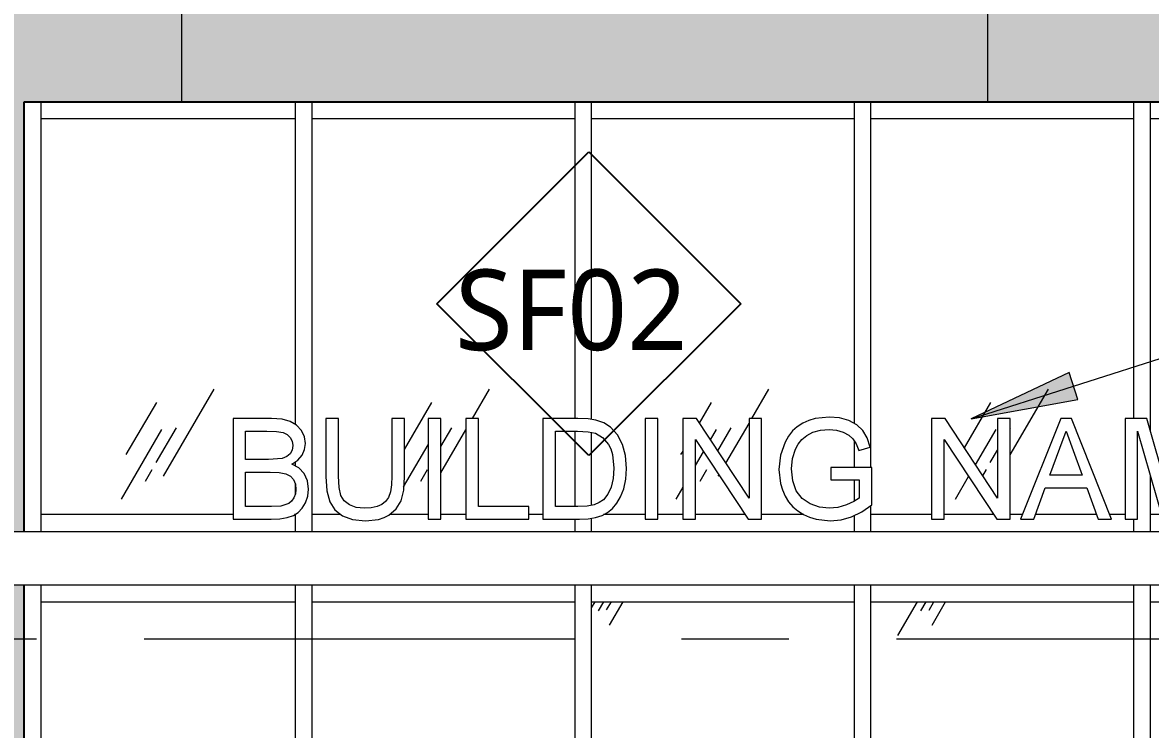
# Model space of a CAD drawing. Header units: inches. Extents: x 6 to 15224, y -733 to 6300.
# Drawn here: x 7562.4 to 7730.3, y 5207.5 to 5312.8 of the extents above; entities that cross this region are included whole.
import ezdxf

# ---------------------------------------------------------------- set-up
doc = ezdxf.new("R2010")
doc.units = ezdxf.units.IN
doc.header["$MEASUREMENT"] = 0
doc.linetypes.add('Center 1_2_', pattern=[112, 64, -16, 16, -16])
for name, color, linetype, lineweight in [('A-ANNO-NOTE', 131, 'Continuous', 25), ('A-DETL', 90, 'Continuous', 13), ('A-FLOR-LEVL', 51, 'Continuous', 13), ('A-GENM', 13, 'Continuous', 18), ('A-GLAZ-CURT', 52, 'Continuous', 13), ('A-GLAZ-CWMG', 51, 'Continuous', 13), ('A-ROOF', 132, 'Continuous', 18), ('A-WALL', 113, 'Continuous', 25), ('A-WALL-PATT', 111, 'Continuous', 25), ('G-ANNO-TEXT', 231, 'Continuous', 13)]:
    doc.layers.add(name, color=color, linetype=linetype, lineweight=lineweight)
doc.styles.add('Open Sans_5', font='OpenSans-Regular.ttf', dxfattribs={"height": 12})

# ---------------------------------------------------------------- blocks, each defined once
blk = doc.blocks.new('Rectangular Mullion - 2 1_2_ x 5_-20065829-NORTH ELEVATION')
at = {"layer": 'A-GLAZ-CWMG'}
for p, q in [((1812.21, 5298.5), (1812.21, 5301)), ((1850.06, 5301), (1850.06, 5298.5)), ((1812.21, 5298.5), (1850.06, 5298.5))]:
    blk.add_line(p, q, dxfattribs=at)
blk = doc.blocks.new('Rectangular Mullion - 2 1_2_ x 5_-12391201-NORTH ELEVATION')
at = {"layer": 'A-GLAZ-CWMG'}
blk.add_line((907.56, 5238.25), (907.56, 5301), dxfattribs=at)
blk = doc.blocks.new('System Panel - Glazed-20065839-NORTH ELEVATION')
at = {"layer": 'A-GLAZ-CURT'}
h = blk.add_hatch(dxfattribs=at)
h.set_pattern_fill('FP_294', color=256, style=0, pattern_type=2)
h.set_pattern_definition([(59.808, (1673.483, 5256.806), (144.0017, 239.99866), [9, -754.581]), (59.808, (1672.749, 5250.193), (144.0017, 239.99866), [12, -751.581]), (59.808, (1677.934, 5255.623), (144.0017, 239.99866), [6, -757.581]), (59.808, (1676.345, 5252.844), (144.0017, 239.99866), [2, -761.581]), (59.808, (1679.04, 5253.598), (144.0017, 239.99866), [15, -748.581]), (59.808, (1704.458, 5223.404), (144.0017, 239.99866), [5.062, -758.519]), (59.808, (1704.017, 5225.668), (144.0017, 239.99866), [6.75, -756.831]), (59.808, (1702.807, 5225.525), (144.0017, 239.99866), [3.375, -760.206]), (59.808, (1704.839, 5229.029), (144.0017, 239.99866), [1.125, -762.456]), (59.808, (1699.625, 5222.297), (144.0017, 239.99866), [8.438, -755.144])])
h.paths.add_polyline_path([(1647.06, 5207.5), (1684.91, 5207.5), (1684.91, 5226.5), (1647.06, 5226.5), (1647.06, 5213)])
blk = doc.blocks.new('System Panel - Glazed-20065840-NORTH ELEVATION')
at = {"layer": 'A-GLAZ-CURT'}
h = blk.add_hatch(dxfattribs=at)
h.set_pattern_fill('FP_295', color=256, style=0, pattern_type=2)
h.set_pattern_definition([(59.808, (1714.458, 5256.806), (144.0017, 239.99866), [9, -754.581]), (59.808, (1713.724, 5250.193), (144.0017, 239.99866), [12, -751.581]), (59.808, (1718.909, 5255.623), (144.0017, 239.99866), [6, -757.581]), (59.808, (1717.32, 5252.844), (144.0017, 239.99866), [2, -761.581]), (59.808, (1720.015, 5253.598), (144.0017, 239.99866), [15, -748.581]), (59.808, (1745.433, 5223.404), (144.0017, 239.99866), [5.062, -758.519]), (59.808, (1744.992, 5225.668), (144.0017, 239.99866), [6.75, -756.831]), (59.808, (1743.782, 5225.525), (144.0017, 239.99866), [3.375, -760.206]), (59.808, (1745.814, 5229.029), (144.0017, 239.99866), [1.125, -762.456]), (59.808, (1740.6, 5222.297), (144.0017, 239.99866), [8.438, -755.144])])
h.paths.add_polyline_path([(1687.41, 5207.5), (1726.51, 5207.5), (1726.51, 5226.5), (1687.41, 5226.5), (1687.41, 5213)])
blk = doc.blocks.new('Rectangular Mullion - 2 1_2_ x 5_-12386201-NORTH ELEVATION')
at = {"layer": 'A-GLAZ-CWMG'}
for p, q in [((1684.91, 5227.75), (1684.91, 5206.25)), ((1687.41, 5206.25), (1687.41, 5227.75))]:
    blk.add_line(p, q, dxfattribs=at)
blk = doc.blocks.new('System Panel - Glazed-20065841-NORTH ELEVATION')
at = {"layer": 'A-GLAZ-CURT'}
h = blk.add_hatch(dxfattribs=at)
h.set_pattern_fill('FP_296', color=256, style=0, pattern_type=2)
h.set_pattern_definition([(59.808, (1673.483, 5308.806), (144.0017, 239.99866), [9, -754.581]), (59.808, (1672.749, 5302.193), (144.0017, 239.99866), [12, -751.581]), (59.808, (1677.934, 5307.623), (144.0017, 239.99866), [6, -757.581]), (59.808, (1676.345, 5304.844), (144.0017, 239.99866), [2, -761.581]), (59.808, (1679.04, 5305.598), (144.0017, 239.99866), [15, -748.581]), (59.808, (1704.458, 5275.404), (144.0017, 239.99866), [5.062, -758.519]), (59.808, (1704.017, 5277.668), (144.0017, 239.99866), [6.75, -756.831]), (59.808, (1702.807, 5277.525), (144.0017, 239.99866), [3.375, -760.206]), (59.808, (1704.839, 5281.029), (144.0017, 239.99866), [1.125, -762.456]), (59.808, (1699.625, 5274.297), (144.0017, 239.99866), [8.438, -755.144])])
h.paths.add_polyline_path([(1647.06, 5239.5), (1675.65, 5239.5), (1675.65, 5253.8), (1682.13, 5253.75), (1683.09, 5253.65), (1684.17, 5253.36), (1684.91, 5252.92), (1684.91, 5298.5), (1647.06, 5298.5), (1647.06, 5240.69)])
h.paths.add_polyline_path([(1684.8, 5239.5), (1684.91, 5239.5), (1684.91, 5239.57)])
h.paths.add_polyline_path([(1677.52, 5240.69), (1681.36, 5240.69), (1682.94, 5240.83), (1683.93, 5241.17), (1684.39, 5241.57), (1684.71, 5242), (1684.91, 5242.59), (1684.91, 5244.08), (1684.65, 5244.72), (1684.18, 5245.25), (1683.49, 5245.59), (1682.51, 5245.78), (1680.03, 5245.84), (1677.52, 5245.84)])
h.paths.add_polyline_path([(1684.91, 5246.74), (1684.91, 5247.35), (1684.39, 5247.01), (1684.65, 5246.87)])
h.paths.add_polyline_path([(1680.94, 5247.71), (1682.94, 5247.87), (1683.71, 5248.21), (1684.17, 5248.62), (1684.45, 5249.19), (1684.54, 5249.79), (1684.45, 5250.44), (1684.17, 5251.01), (1683.71, 5251.45), (1682.94, 5251.76), (1682.13, 5251.88), (1680.03, 5251.93), (1677.52, 5251.93), (1677.52, 5247.71), (1680.03, 5247.71)])
blk = doc.blocks.new('System Panel - Glazed-20065842-NORTH ELEVATION')
at = {"layer": 'A-GLAZ-CURT'}
h = blk.add_hatch(dxfattribs=at)
h.set_pattern_fill('FP_297', color=256, style=0, pattern_type=2)
h.set_pattern_definition([(59.808, (1714.458, 5308.806), (144.0017, 239.99866), [9, -754.581]), (59.808, (1713.724, 5302.193), (144.0017, 239.99866), [12, -751.581]), (59.808, (1718.909, 5307.623), (144.0017, 239.99866), [6, -757.581]), (59.808, (1717.32, 5304.844), (144.0017, 239.99866), [2, -761.581]), (59.808, (1720.015, 5305.598), (144.0017, 239.99866), [15, -748.581]), (59.808, (1745.433, 5275.404), (144.0017, 239.99866), [5.062, -758.519]), (59.808, (1744.992, 5277.668), (144.0017, 239.99866), [6.75, -756.831]), (59.808, (1743.782, 5277.525), (144.0017, 239.99866), [3.375, -760.206]), (59.808, (1745.814, 5281.029), (144.0017, 239.99866), [1.125, -762.456]), (59.808, (1740.6, 5274.297), (144.0017, 239.99866), [8.438, -755.144])])
h.paths.add_polyline_path([(1704.69, 5239.5), (1704.69, 5253.8), (1706.56, 5253.8), (1706.56, 5239.5), (1710.31, 5239.5), (1710.31, 5253.8), (1712.18, 5253.8), (1712.18, 5240.69), (1719.67, 5240.69), (1719.67, 5239.5), (1721.78, 5239.5), (1721.78, 5253.8), (1726.51, 5253.8), (1726.51, 5298.5), (1687.41, 5298.5), (1687.41, 5239.5), (1691.68, 5239.5), (1690.79, 5240.19), (1689.99, 5241.55), (1689.6, 5243.03), (1689.46, 5245.22), (1689.46, 5253.8), (1691.34, 5253.8), (1691.34, 5245.16), (1691.43, 5243.54), (1691.71, 5242.36), (1692.21, 5241.55), (1692.98, 5240.95), (1693.98, 5240.58), (1695.35, 5240.46), (1696.21, 5240.51), (1697.3, 5240.79), (1697.8, 5241.01), (1698.35, 5241.44), (1698.77, 5242.04), (1699.1, 5243.13), (1699.24, 5243.93), (1699.3, 5245.22), (1699.3, 5253.8), (1701.17, 5253.8), (1701.17, 5245.16), (1700.98, 5242.88), (1700.66, 5241.57), (1699.95, 5240.37), (1698.93, 5239.5), (1701.17, 5239.5)])
h.paths.add_polyline_path([(1723.66, 5240.69), (1726.51, 5240.69), (1726.51, 5251.93), (1723.66, 5251.93), (1723.66, 5240.76)])
blk = doc.blocks.new('Rectangular Mullion - 2 1_2_ x 5_-12391200-NORTH ELEVATION')
at = {"layer": 'A-GLAZ-CWMG'}
for p, q in [((1647.06, 5237), (1647.06, 5238.25)), ((1647.06, 5227.75), (1647.06, 5229))]:
    blk.add_line(p, q, dxfattribs=at)
blk = doc.blocks.new('Rectangular Mullion - 2 1_2_ x 5_-V132-NORTH ELEVATION')
at = {"layer": 'A-GLAZ-CWMG'}
for p, q in [((1647.06, 5237), (1647.06, 5239.5)), ((1675.65, 5239.5), (1647.06, 5239.5)), ((1684.91, 5239.5), (1684.8, 5239.5)), ((1684.91, 5239.5), (1684.91, 5237))]:
    blk.add_line(p, q, dxfattribs=at)
blk = doc.blocks.new('Rectangular Mullion - 2 1_2_ x 5_-V133-NORTH ELEVATION')
at = {"layer": 'A-GLAZ-CWMG'}
for p, q in [((1687.41, 5237), (1687.41, 5239.5)), ((1691.68, 5239.5), (1687.41, 5239.5)), ((1704.69, 5239.5), (1698.93, 5239.5)), ((1710.31, 5239.5), (1706.56, 5239.5)), ((1721.78, 5239.5), (1719.67, 5239.5)), ((1726.51, 5238.81), (1726.51, 5237))]:
    blk.add_line(p, q, dxfattribs=at)
blk = doc.blocks.new('Rectangular Mullion - 2 1_2_ x 5_-12391193-NORTH ELEVATION')
at = {"layer": 'A-GLAZ-CWMG'}
for p, q in [((1684.91, 5301), (1684.91, 5252.92)), ((1687.41, 5238.25), (1687.41, 5301)), ((1684.91, 5247.35), (1684.91, 5246.74)), ((1684.91, 5244.08), (1684.91, 5242.52)), ((1684.91, 5239.57), (1684.91, 5238.25))]:
    blk.add_line(p, q, dxfattribs=at)
blk = doc.blocks.new('Rectangular Mullion - 2 1_2_ x 5_-12386209-NORTH ELEVATION')
at = {"layer": 'A-GLAZ-CWMG'}
blk.add_line((1647.06, 5206.25), (1647.06, 5227.75), dxfattribs=at)
blk = doc.blocks.new('Rectangular Mullion - 2 1_2_ x 5_-V134-NORTH ELEVATION')
at = {"layer": 'A-GLAZ-CWMG'}
for p, q in [((1647.06, 5226.5), (1647.06, 5229)), ((1684.91, 5229), (1684.91, 5226.5)), ((1647.06, 5226.5), (1684.91, 5226.5))]:
    blk.add_line(p, q, dxfattribs=at)
blk = doc.blocks.new('Rectangular Mullion - 2 1_2_ x 5_-V135-NORTH ELEVATION')
at = {"layer": 'A-GLAZ-CWMG'}
for p, q in [((1687.41, 5226.5), (1687.41, 5229)), ((1726.51, 5229), (1726.51, 5226.5)), ((1687.41, 5226.5), (1726.51, 5226.5))]:
    blk.add_line(p, q, dxfattribs=at)
blk = doc.blocks.new('Rectangular Mullion - 2 1_2_ x 5_-12391192-NORTH ELEVATION')
at = {"layer": 'A-GLAZ-CWMG'}
for p, q in [((1684.91, 5238.25), (1684.91, 5237)), ((1687.41, 5237), (1687.41, 5238.25)), ((1684.91, 5229), (1684.91, 5227.75)), ((1687.41, 5227.75), (1687.41, 5229))]:
    blk.add_line(p, q, dxfattribs=at)
blk = doc.blocks.new('System Panel - Glazed-V147-NORTH ELEVATION')
at = {"layer": 'A-GLAZ-CURT'}
h = blk.add_hatch(dxfattribs=at)
h.set_pattern_fill('FP_304', color=256, style=0, pattern_type=2)
h.set_pattern_definition([(59.808, (1756.058, 5308.806), (144.0017, 239.99866), [9, -754.581]), (59.808, (1755.324, 5302.193), (144.0017, 239.99866), [12, -751.581]), (59.808, (1760.509, 5307.623), (144.0017, 239.99866), [6, -757.581]), (59.808, (1758.92, 5304.844), (144.0017, 239.99866), [2, -761.581]), (59.808, (1761.615, 5305.598), (144.0017, 239.99866), [15, -748.581]), (59.808, (1787.033, 5275.404), (144.0017, 239.99866), [5.062, -758.519]), (59.808, (1786.592, 5277.668), (144.0017, 239.99866), [6.75, -756.831]), (59.808, (1785.382, 5277.525), (144.0017, 239.99866), [3.375, -760.206]), (59.808, (1787.414, 5281.029), (144.0017, 239.99866), [1.125, -762.456]), (59.808, (1782.2, 5274.297), (144.0017, 239.99866), [8.438, -755.144])])
h.paths.add_polyline_path([(1734.19, 5239.5), (1737, 5239.5), (1737, 5253.8), (1738.88, 5253.8), (1738.88, 5239.5), (1742.63, 5239.5), (1742.63, 5253.8), (1744.63, 5253.8), (1752.46, 5241.93), (1752.46, 5253.8), (1754.33, 5253.8), (1754.33, 5239.5), (1760.54, 5239.52), (1759.7, 5240.05), (1758.96, 5240.68), (1758.34, 5241.41), (1757.83, 5242.25), (1757.43, 5243.17), (1757.14, 5244.14), (1756.92, 5246.31), (1757.14, 5248.35), (1757.82, 5250.31), (1758.33, 5251.19), (1758.94, 5251.96), (1759.64, 5252.6), (1760.45, 5253.12), (1761.34, 5253.52), (1762.29, 5253.81), (1764.39, 5254.04), (1765.94, 5253.9), (1767.33, 5253.5), (1768.11, 5253.08), (1768.11, 5298.5), (1729.01, 5298.5), (1729.01, 5253.67), (1729.63, 5253.59), (1730.82, 5253.17), (1731.83, 5252.51), (1732.87, 5251.37), (1733.6, 5249.95), (1734.06, 5248.07), (1734.19, 5246.39), (1734.05, 5244.55), (1733.8, 5243.36), (1733.34, 5242.16), (1732.77, 5241.18), (1731.91, 5240.24), (1731.4, 5239.82), (1730.8, 5239.5), (1734.09, 5239.5)])
h.paths.add_polyline_path([(1748.06, 5239.5), (1751.88, 5239.5), (1744.5, 5250.69), (1744.5, 5239.5)])
h.paths.add_polyline_path([(1764.39, 5240.45), (1765.69, 5240.57), (1766.96, 5240.93), (1768.11, 5241.47), (1768.06, 5244.67), (1764.64, 5244.67), (1764.64, 5246.54), (1768.11, 5246.54), (1768.11, 5250.5), (1767.78, 5250.93), (1767.31, 5251.35), (1766.47, 5251.79), (1765.47, 5252.07), (1764.37, 5252.16), (1763.07, 5252.06), (1761.97, 5251.76), (1761.05, 5251.29), (1760.33, 5250.7), (1759.64, 5249.75), (1759.37, 5249.25), (1758.93, 5247.84), (1758.79, 5246.23), (1758.96, 5244.52), (1759.49, 5243.05), (1760.35, 5241.9), (1761.54, 5241.09), (1762.92, 5240.61), (1763.29, 5240.57)])
h.paths.add_polyline_path([(1729.01, 5240.89), (1729.61, 5241.05), (1730.17, 5241.28), (1730.77, 5241.72), (1731.42, 5242.53), (1731.91, 5243.58), (1732.22, 5244.88), (1732.32, 5246.42), (1732.12, 5248.46), (1731.87, 5249.28), (1731.52, 5249.97), (1730.63, 5251), (1729.58, 5251.63), (1729.01, 5251.75), (1729.01, 5240.96)])
blk = doc.blocks.new('System Panel - Glazed-V148-NORTH ELEVATION')
at = {"layer": 'A-GLAZ-CURT'}
h = blk.add_hatch(dxfattribs=at)
h.set_pattern_fill('FP_305', color=256, style=0, pattern_type=2)
h.set_pattern_definition([(59.808, (1797.658, 5308.806), (144.0017, 239.99866), [9, -754.581]), (59.808, (1796.924, 5302.193), (144.0017, 239.99866), [12, -751.581]), (59.808, (1802.109, 5307.623), (144.0017, 239.99866), [6, -757.581]), (59.808, (1800.52, 5304.844), (144.0017, 239.99866), [2, -761.581]), (59.808, (1803.215, 5305.598), (144.0017, 239.99866), [15, -748.581]), (59.808, (1828.633, 5275.404), (144.0017, 239.99866), [5.062, -758.519]), (59.808, (1828.192, 5277.668), (144.0017, 239.99866), [6.75, -756.831]), (59.808, (1826.982, 5277.525), (144.0017, 239.99866), [3.375, -760.206]), (59.808, (1829.014, 5281.029), (144.0017, 239.99866), [1.125, -762.456]), (59.808, (1823.8, 5274.297), (144.0017, 239.99866), [8.438, -755.144])])
h.paths.add_polyline_path([(1772.06, 5239.5), (1779.63, 5239.5), (1779.63, 5253.8), (1781.63, 5253.8), (1789.46, 5241.93), (1789.46, 5253.8), (1791.34, 5253.8), (1791.34, 5239.5), (1793.15, 5239.5), (1798.85, 5253.8), (1800.45, 5253.8), (1806.16, 5239.5), (1808.43, 5239.5), (1808.43, 5253.8), (1809.71, 5253.8), (1809.71, 5298.5), (1770.61, 5298.5), (1770.61, 5246.54), (1770.73, 5246.54), (1770.73, 5240.94), (1770.61, 5240.86), (1770.61, 5239.5), (1771.45, 5239.5)])
h.paths.add_polyline_path([(1797.25, 5239.5), (1804.2, 5239.5), (1802.74, 5243.5), (1796.56, 5243.5), (1795.1, 5239.5), (1796.56, 5239.5)])
h.paths.add_polyline_path([(1781.5, 5239.5), (1788.88, 5239.5), (1781.5, 5250.69), (1781.5, 5241.93)])
h.paths.add_polyline_path([(1798.72, 5245.37), (1802.05, 5245.37), (1799.65, 5251.93), (1797.25, 5245.37)])
blk = doc.blocks.new('Rectangular Mullion - 2 1_2_ x 5_-20065834-NORTH ELEVATION')
at = {"layer": 'A-GLAZ-CWMG'}
for p, q in [((1687.41, 5298.5), (1687.41, 5301)), ((1726.51, 5301), (1726.51, 5298.5)), ((1687.41, 5298.5), (1726.51, 5298.5))]:
    blk.add_line(p, q, dxfattribs=at)
blk = doc.blocks.new('Rectangular Mullion - 2 1_2_ x 5_-V149-NORTH ELEVATION')
at = {"layer": 'A-GLAZ-CWMG'}
for p, q in [((1729.01, 5237), (1729.01, 5238.97)), ((1737, 5239.5), (1730.8, 5239.5)), ((1742.63, 5239.5), (1738.88, 5239.5)), ((1751.88, 5239.5), (1744.5, 5239.5)), ((1760.59, 5239.5), (1754.33, 5239.5)), ((1768.11, 5239.36), (1768.11, 5237))]:
    blk.add_line(p, q, dxfattribs=at)
blk = doc.blocks.new('Rectangular Mullion - 2 1_2_ x 5_-V150-NORTH ELEVATION')
at = {"layer": 'A-GLAZ-CWMG'}
for p, q in [((1770.61, 5237), (1770.61, 5239.5)), ((1779.63, 5239.5), (1770.61, 5239.5)), ((1788.88, 5239.5), (1781.5, 5239.5)), ((1793.15, 5239.5), (1791.34, 5239.5)), ((1804.2, 5239.5), (1795.1, 5239.5)), ((1808.43, 5239.5), (1806.16, 5239.5)), ((1809.71, 5238.81), (1809.71, 5237))]:
    blk.add_line(p, q, dxfattribs=at)
blk = doc.blocks.new('Rectangular Mullion - 2 1_2_ x 5_-V151-NORTH ELEVATION')
at = {"layer": 'A-GLAZ-CWMG'}
for p, q in [((1726.51, 5301), (1726.51, 5253.8)), ((1729.01, 5253.67), (1729.01, 5301)), ((1726.51, 5251.93), (1726.51, 5240.69)), ((1729.01, 5240.89), (1729.01, 5251.75)), ((1726.51, 5238.81), (1726.51, 5238.25)), ((1729.01, 5238.25), (1729.01, 5238.97))]:
    blk.add_line(p, q, dxfattribs=at)
blk = doc.blocks.new('Rectangular Mullion - 2 1_2_ x 5_-V152-NORTH ELEVATION')
at = {"layer": 'A-GLAZ-CWMG'}
for p, q in [((1768.11, 5301), (1768.11, 5253.08)), ((1770.61, 5246.54), (1770.61, 5301)), ((1768.11, 5250.5), (1768.11, 5246.54)), ((1768.11, 5244.67), (1768.11, 5241.47)), ((1770.61, 5238.25), (1770.61, 5240.86)), ((1768.11, 5239.36), (1768.11, 5238.25))]:
    blk.add_line(p, q, dxfattribs=at)
blk = doc.blocks.new('System Panel - Glazed-V153-NORTH ELEVATION')
at = {"layer": 'A-GLAZ-CURT'}
h = blk.add_hatch(dxfattribs=at)
h.set_pattern_fill('FP_306', color=256, style=0, pattern_type=2)
h.set_pattern_definition([(59.808, (1838.633, 5308.806), (144.0017, 239.99866), [9, -754.581]), (59.808, (1837.899, 5302.193), (144.0017, 239.99866), [12, -751.581]), (59.808, (1843.084, 5307.623), (144.0017, 239.99866), [6, -757.581]), (59.808, (1841.495, 5304.844), (144.0017, 239.99866), [2, -761.581]), (59.808, (1844.19, 5305.598), (144.0017, 239.99866), [15, -748.581]), (59.808, (1869.608, 5275.404), (144.0017, 239.99866), [5.062, -758.519]), (59.808, (1869.167, 5277.668), (144.0017, 239.99866), [6.75, -756.831]), (59.808, (1867.957, 5277.525), (144.0017, 239.99866), [3.375, -760.206]), (59.808, (1869.989, 5281.029), (144.0017, 239.99866), [1.125, -762.456]), (59.808, (1864.775, 5274.297), (144.0017, 239.99866), [8.438, -755.144])])
h.paths.add_polyline_path([(1850.06, 5239.5), (1850.06, 5298.5), (1812.21, 5298.5), (1812.21, 5251.9), (1815.34, 5241.03), (1816.61, 5245.49), (1819.03, 5253.8), (1822.25, 5253.8), (1822.25, 5239.5), (1825.53, 5239.5), (1825.53, 5253.8), (1836.3, 5253.8), (1836.3, 5251.93), (1827.4, 5251.93), (1827.4, 5247.48), (1835.84, 5247.48), (1835.84, 5245.61), (1827.4, 5245.61), (1827.4, 5240.69), (1836.54, 5240.69), (1836.54, 5239.5), (1847.66, 5239.5)])
h.paths.add_polyline_path([(1816.81, 5239.5), (1820.38, 5239.5), (1820.38, 5251.93), (1817.94, 5243.42)])
h.paths.add_polyline_path([(1812.21, 5239.5), (1813.88, 5239.5), (1812.21, 5245.3), (1812.21, 5243.24)])
blk = doc.blocks.new('Rectangular Mullion - 2 1_2_ x 5_-V154-NORTH ELEVATION')
at = {"layer": 'A-GLAZ-CWMG'}
for p, q in [((1812.21, 5237), (1812.21, 5239.5)), ((1813.88, 5239.5), (1812.21, 5239.5)), ((1820.38, 5239.5), (1816.81, 5239.5)), ((1825.53, 5239.5), (1822.25, 5239.5)), ((1850.06, 5239.5), (1836.54, 5239.5)), ((1850.06, 5239.5), (1850.06, 5237))]:
    blk.add_line(p, q, dxfattribs=at)
blk = doc.blocks.new('Rectangular Mullion - 2 1_2_ x 5_-V155-NORTH ELEVATION')
at = {"layer": 'A-GLAZ-CWMG'}
for p, q in [((1809.71, 5301), (1809.71, 5253.8)), ((1812.21, 5251.9), (1812.21, 5301)), ((1812.21, 5238.25), (1812.21, 5245.3)), ((1809.71, 5238.81), (1809.71, 5238.25))]:
    blk.add_line(p, q, dxfattribs=at)
blk = doc.blocks.new('SYM Window Tag-Dumb-AM - Window Tag - Dumb-23030-NORTH ELEVATION')
at = {"layer": 'A-ANNO-NOTE'}
for p, q in [((1705.98, 5159.66), (1728.61, 5182.29)), ((1728.61, 5182.29), (1751.23, 5159.66)), ((1728.61, 5137.03), (1705.98, 5159.66)), ((1751.23, 5159.66), (1728.61, 5137.03))]:
    blk.add_line(p, q, dxfattribs=at)

msp = doc.modelspace()

# ---------------------------------------------------------------- hatches: boundary and pattern name
at = {"layer": 'A-WALL-PATT'}
h = msp.add_hatch(color=256, dxfattribs=at)
h.paths.add_polyline_path([(7480.6488696, 5109), (7480.6488696, 5195), (7520.6488696, 5195), (7520.6488696, 5109), (7562.6488696, 5109), (7562.6488696, 5229), (7477.2738696, 5229), (7477.2738696, 5109), (7477.9535571, 5109)])
h.paths.add_polyline_path([(7477.9535571, 5237), (7562.6488696, 5237), (7562.6488696, 5301), (7783.1488696, 5301), (7783.1488696, 5349), (7782.8363696, 5349), (7782.8363696, 5346), (7477.2738696, 5346), (7477.2738696, 5237)])
at = {"layer": 'G-ANNO-TEXT'}
msp.add_hatch(color=7, dxfattribs=at).paths.add_polyline_path([(7703.59820009, 5253.76818151), (7719.47854838, 5256.64074613), (7718.1939642, 5260.65300244)])

# ---------------------------------------------------------------- linework, layer by layer
at = {"layer": 'A-DETL', "lineweight": 18}
for p, q in [((7586.0863696, 5301), (7586.0863696, 5319)), ((7706.0863696, 5301), (7706.0863696, 5319))]:
    msp.add_line(p, q, dxfattribs=at)
at = {"layer": 'A-FLOR-LEVL', "linetype": 'Center 1_2_'}
msp.add_line((5788.49234292, 5221), (8064.94482678, 5221), dxfattribs=at)
at = {"layer": 'A-GENM'}
for p, q in [((7599.45262552, 5253.80217273), (7593.73312234, 5253.80217273)), ((7593.73312234, 5253.80217273), (7593.73312234, 5238.81363464)), ((7601.02567186, 5253.69193599), (7599.45262552, 5253.80217273)), ((7602.25382814, 5253.36122575), (7601.02567186, 5253.69193599)), ((7609.42424815, 5253.80217273), (7607.55068089, 5253.80217273)), ((7607.55068089, 5253.80217273), (7607.55068089, 5245.1552207)), ((7609.42424815, 5245.2210883), (7609.42424815, 5253.80217273)), ((7617.38690902, 5253.80217273), (7617.38690902, 5245.2210883)), ((7619.26047628, 5253.80217273), (7617.38690902, 5253.80217273)), ((7619.26047628, 5245.1552207), (7619.26047628, 5253.80217273)), ((7624.64698216, 5253.80217273), (7622.77341489, 5253.80217273)), ((7622.77341489, 5253.80217273), (7622.77341489, 5238.81363464)), ((7624.64698216, 5238.81363464), (7624.64698216, 5253.80217273)), ((7630.26768394, 5253.80217273), (7628.39411668, 5253.80217273)), ((7628.39411668, 5253.80217273), (7628.39411668, 5238.81363464)), ((7630.26768394, 5240.6872019), (7630.26768394, 5253.80217273)), ((7645.04032268, 5253.80217273), (7639.86971616, 5253.80217273)), ((7639.86971616, 5253.80217273), (7639.86971616, 5238.81363464)), ((7646.58546678, 5253.7481979), (7645.04032268, 5253.80217273)), ((7647.71527907, 5253.58627338), (7646.58546678, 5253.7481979)), ((7656.96601742, 5253.80217273), (7655.09245016, 5253.80217273)), ((7655.09245016, 5253.80217273), (7655.09245016, 5238.81363464)), ((7656.96601742, 5238.81363464), (7656.96601742, 5253.80217273)), ((7662.7184544, 5253.80217273), (7660.71315194, 5253.80217273)), ((7660.71315194, 5253.80217273), (7660.71315194, 5238.81363464)), ((7670.54938007, 5241.92770835), (7662.7184544, 5253.80217273)), ((7672.42294733, 5253.80217273), (7670.54938007, 5253.80217273)), ((7670.54938007, 5253.80217273), (7670.54938007, 5241.92770835)), ((7672.42294733, 5238.81363464), (7672.42294733, 5253.80217273)), ((7680.38011923, 5253.80674687), (7679.42641128, 5253.51971966)), ((7682.48239343, 5254.03636864), (7680.38011923, 5253.80674687)), ((7684.02570787, 5253.9032612), (7682.48239343, 5254.03636864)), ((7685.41350159, 5253.50393888), (7684.02570787, 5253.9032612)), ((7699.72140782, 5253.80217273), (7697.71610536, 5253.80217273)), ((7697.71610536, 5253.80217273), (7697.71610536, 5238.81363464)), ((7707.55233349, 5241.92770835), (7699.72140782, 5253.80217273)), ((7709.42590075, 5253.80217273), (7707.55233349, 5253.80217273)), ((7707.55233349, 5253.80217273), (7707.55233349, 5241.92770835)), ((7709.42590075, 5238.81363464), (7709.42590075, 5253.80217273)), ((7716.94212566, 5253.80217273), (7710.95915208, 5238.81363464)), ((7718.53758528, 5253.80217273), (7716.94212566, 5253.80217273)), ((7724.52055886, 5238.81363464), (7718.53758528, 5253.80217273)), ((7729.74605506, 5253.80217273), (7726.52220201, 5253.80217273)), ((7726.52220201, 5253.80217273), (7726.52220201, 5238.81363464)), ((7732.81255772, 5243.23774171), (7729.74605506, 5253.80217273)), ((7595.6066896, 5247.71307913), (7595.6066896, 5251.92860547)), ((7595.6066896, 5251.92860547), (7598.76833435, 5251.92860547)), ((7598.76833435, 5251.92860547), (7600.2229105, 5251.87966219)), ((7603.19518591, 5252.80180857), (7602.25382814, 5253.36122575)), ((7603.90783673, 5252.005451), (7603.19518591, 5252.80180857)), ((7604.35655975, 5251.06866737), (7603.90783673, 5252.005451)), ((7641.74328342, 5240.6872019), (7641.74328342, 5251.92860547)), ((7641.74328342, 5251.92860547), (7645.00738888, 5251.92860547)), ((7645.00738888, 5251.92860547), (7646.58638161, 5251.8535896)), ((7648.91004413, 5253.17002675), (7647.71527907, 5253.58627338)), ((7649.91818432, 5252.51409524), (7648.91004413, 5253.17002675)), ((7650.95468418, 5251.37239019), (7649.91818432, 5252.51409524)), ((7677.0249884, 5251.95650772), (7676.41857195, 5251.19365572)), ((7677.73134979, 5252.59791634), (7677.0249884, 5251.95650772)), ((7678.53765611, 5253.11788157), (7677.73134979, 5252.59791634)), ((7679.42641128, 5253.51971966), (7678.53765611, 5253.11788157)), ((7680.05444054, 5251.75844751), (7681.1600099, 5252.06171291)), ((7681.1600099, 5252.06171291), (7682.45311894, 5252.16280138)), ((7682.45311894, 5252.16280138), (7683.55777347, 5252.06903153)), ((7683.55777347, 5252.06903153), (7684.55905245, 5251.787722)), ((7686.58219406, 5252.86721876), (7685.41350159, 5253.50393888)), ((7687.46820475, 5252.0219179), (7686.58219406, 5252.86721876)), ((7688.12367884, 5250.92732648), (7687.46820475, 5252.0219179)), ((7716.80673115, 5249.37806566), (7717.73985547, 5251.92860547)), ((7717.73985547, 5251.92860547), (7718.79007775, 5249.05604629)), ((7728.39576928, 5238.81363464), (7728.39576928, 5251.92860547)), ((7728.39576928, 5251.92860547), (7732.16120035, 5238.81363464)), ((7600.2229105, 5251.87966219), (7601.17616103, 5251.73283233)), ((7601.17616103, 5251.73283233), (7601.79732908, 5251.45426728)), ((7601.79732908, 5251.45426728), (7602.25565779, 5251.0101184)), ((7602.25565779, 5251.0101184), (7602.53833957, 5250.44109553)), ((7602.53833957, 5250.44109553), (7602.63256683, 5249.7879085)), ((7604.50613409, 5250.08797201), (7604.35655975, 5251.06866737)), ((7646.58638161, 5251.8535896), (7647.66404871, 5251.62854197)), ((7647.66404871, 5251.62854197), (7648.72296185, 5251.00279977)), ((7648.72296185, 5251.00279977), (7649.60897254, 5249.96721474)), ((7651.69295019, 5249.9525775), (7650.95468418, 5251.37239019)), ((7662.58671921, 5238.81363464), (7662.58671921, 5250.69175833)), ((7662.58671921, 5250.69175833), (7670.41764487, 5238.81363464)), ((7675.91210042, 5250.30936033), (7675.22735184, 5248.34568253)), ((7676.41857195, 5251.19365572), (7675.91210042, 5250.30936033)), ((7677.87120408, 5250.00792458), (7678.42238781, 5250.6972473)), ((7678.42238781, 5250.6972473), (7679.14052761, 5251.29097052)), ((7679.14052761, 5251.29097052), (7680.05444054, 5251.75844751)), ((7684.55905245, 5251.787722), (7685.39886434, 5251.35043432)), ((7685.39886434, 5251.35043432), (7686.01911757, 5250.78873008)), ((7686.01911757, 5250.78873008), (7686.4879668, 5250.04360286)), ((7688.60076152, 5249.54273466), (7688.12367884, 5250.92732648)), ((7699.58967263, 5238.81363464), (7699.58967263, 5250.69175833)), ((7699.58967263, 5250.69175833), (7707.42059829, 5238.81363464)), ((7602.22821296, 5248.56752827), (7601.7255151, 5248.15173905)), ((7602.53147836, 5249.11505268), (7602.22821296, 5248.56752827)), ((7602.63256683, 5249.7879085), (7602.53147836, 5249.11505268)), ((7604.00297882, 5248.33699167), (7604.38034528, 5249.18549442)), ((7604.38034528, 5249.18549442), (7604.50613409, 5250.08797201)), ((7649.60897254, 5249.96721474), (7649.95877981, 5249.28017909)), ((7649.95877981, 5249.28017909), (7650.20864214, 5248.45957859)), ((7652.134812, 5248.282102), (7651.69295019, 5249.9525775)), ((7677.01904202, 5247.83932536), (7677.45815935, 5249.25364909)), ((7677.45815935, 5249.25364909), (7677.87120408, 5250.00792458)), ((7686.4879668, 5250.04360286), (7686.8735667, 5249.05604629)), ((7686.8735667, 5249.05604629), (7688.60076152, 5249.54273466)), ((7715.33934742, 5245.37112006), (7716.80673115, 5249.37806566)), ((7718.79007775, 5249.05604629), (7720.14036353, 5245.37112006)), ((7599.02814544, 5247.71307913), (7595.6066896, 5247.71307913)), ((7601.02612928, 5247.87408882), (7599.02814544, 5247.71307913)), ((7601.7255151, 5248.15173905), (7601.02612928, 5247.87408882)), ((7602.48253508, 5247.01049141), (7603.37129025, 5247.59460894)), ((7603.5441927, 5246.45610578), (7602.48253508, 5247.01049141)), ((7603.37129025, 5247.59460894), (7604.00297882, 5248.33699167)), ((7650.20864214, 5248.45957859), (7650.40853201, 5246.41768302)), ((7652.28209927, 5246.38840853), (7652.134812, 5248.282102)), ((7675.22735184, 5248.34568253), (7674.99910232, 5246.23471747)), ((7676.87266958, 5246.311563), (7677.01904202, 5247.83932536)), ((7595.6066896, 5240.6872019), (7595.6066896, 5245.83951187)), ((7595.6066896, 5245.83951187), (7599.26600066, 5245.83951187)), ((7599.26600066, 5245.83951187), (7600.60027695, 5245.77684617)), ((7600.60027695, 5245.77684617), (7601.5805149, 5245.58884906)), ((7601.5805149, 5245.58884906), (7602.27258211, 5245.24624607)), ((7602.27258211, 5245.24624607), (7602.74234616, 5244.71976269)), ((7604.32865751, 5245.61263459), (7603.5441927, 5246.45610578)), ((7604.81305881, 5244.53588231), (7604.32865751, 5245.61263459)), ((7609.51664576, 5243.5373478), (7609.42424815, 5245.2210883)), ((7617.38690902, 5245.2210883), (7617.32767392, 5243.93484047)), ((7650.40853201, 5246.41768302), (7650.30652871, 5244.87665565)), ((7652.18238304, 5244.77968391), (7652.28209927, 5246.38840853)), ((7674.99910232, 5246.23471747), (7675.22826667, 5244.13884706)), ((7677.04877392, 5244.51987282), (7676.87266958, 5246.311563)), ((7688.81666087, 5246.54209959), (7682.72756727, 5246.54209959)), ((7682.72756727, 5246.54209959), (7682.72756727, 5244.66853233)), ((7688.81666087, 5240.93969436), (7688.81666087, 5246.54209959)), ((7720.14036353, 5245.37112006), (7715.33934742, 5245.37112006)), ((7602.74234616, 5244.71976269), (7603.01130553, 5244.04644945)), ((7603.01130553, 5244.04644945), (7603.10095865, 5243.26335689)), ((7604.97452591, 5243.28165344), (7604.81305881, 5244.53588231)), ((7607.55068089, 5245.1552207), (7607.69293661, 5243.02778874)), ((7609.79383857, 5242.36499602), (7609.51664576, 5243.5373478)), ((7617.32767392, 5243.93484047), (7617.14996863, 5242.87546991)), ((7619.13331522, 5243.13024945), (7619.26047628, 5245.1552207)), ((7650.00051882, 5243.5835466), (7649.51154338, 5242.53378174)), ((7650.30652871, 5244.87665565), (7650.00051882, 5243.5835466)), ((7651.88323436, 5243.36398794), (7652.18238304, 5244.77968391)), ((7675.22826667, 5244.13884706), (7675.51472211, 5243.16844351)), ((7677.57708696, 5243.04562788), (7677.04877392, 5244.51987282)), ((7682.72756727, 5244.66853233), (7686.94309361, 5244.66853233)), ((7686.94309361, 5244.66853233), (7686.94309361, 5241.96064215)), ((7602.79540617, 5242.00089457), (7602.44777162, 5241.52015258)), ((7603.02457053, 5242.58912882), (7602.79540617, 5242.00089457)), ((7603.10095865, 5243.26335689), (7603.02457053, 5242.58912882)), ((7604.53357893, 5241.2672027), (7604.86428916, 5242.23646272)), ((7604.86428916, 5242.23646272), (7604.97452591, 5243.28165344)), ((7607.69293661, 5243.02778874), (7608.11970376, 5241.40259721)), ((7610.29607901, 5241.55308638), (7609.79383857, 5242.36499602)), ((7616.85379314, 5242.04297665), (7616.43914745, 5241.43736067)), ((7617.14996863, 5242.87546991), (7616.85379314, 5242.04297665)), ((7618.75183204, 5241.57092552), (7619.13331522, 5243.13024945)), ((7649.51154338, 5242.53378174), (7648.86064343, 5241.72278693)), ((7650.85862727, 5241.18120889), (7651.42765013, 5242.15870236)), ((7651.42765013, 5242.15870236), (7651.88323436, 5243.36398794)), ((7675.51472211, 5243.16844351), (7675.91575974, 5242.24972772)), ((7675.91575974, 5242.24972772), (7676.42920682, 5241.40957277)), ((7678.44159919, 5241.89934869), (7677.57708696, 5243.04562788)), ((7679.62630115, 5241.09155577), (7678.44159919, 5241.89934869)), ((7686.94309361, 5241.96064215), (7686.14490638, 5241.43141429)), ((7712.93883937, 5238.81363464), (7714.65139694, 5243.49755279)), ((7714.65139694, 5243.49755279), (7720.8246547, 5243.49755279)), ((7720.8246547, 5243.49755279), (7722.54087158, 5238.81363464)), ((7599.44896621, 5240.6872019), (7595.6066896, 5240.6872019)), ((7600.83950441, 5240.76038812), (7599.44896621, 5240.6872019)), ((7602.01597292, 5241.16840131), (7600.83950441, 5240.76038812)), ((7602.44777162, 5241.52015258), (7602.01597292, 5241.16840131)), ((7603.44127457, 5239.83275277), (7604.04002935, 5240.44294289)), ((7604.04002935, 5240.44294289), (7604.53357893, 5241.2672027)), ((7608.11970376, 5241.40259721), (7608.87901081, 5240.19090784)), ((7608.87901081, 5240.19090784), (7610.0188862, 5239.30398232)), ((7611.06361951, 5240.9506723), (7610.29607901, 5241.55308638)), ((7612.06444108, 5240.57742257), (7611.06361951, 5240.9506723)), ((7613.26652477, 5240.45300599), (7612.06444108, 5240.57742257)), ((7614.2991366, 5240.51452816), (7613.26652477, 5240.45300599)), ((7615.172111, 5240.69909466), (7614.2991366, 5240.51452816)), ((7615.88544795, 5241.0067055), (7615.172111, 5240.69909466)), ((7616.43914745, 5241.43736067), (7615.88544795, 5241.0067055)), ((7616.9185172, 5239.411932), (7618.03918121, 5240.36792701)), ((7618.03918121, 5240.36792701), (7618.75183204, 5241.57092552)), ((7637.76195299, 5240.6872019), (7630.26768394, 5240.6872019)), ((7637.76195299, 5238.81363464), (7637.76195299, 5240.6872019)), ((7645.05861924, 5240.6872019), (7641.74328342, 5240.6872019)), ((7646.42994606, 5240.75489916), (7645.05861924, 5240.6872019)), ((7647.47010523, 5240.95799092), (7646.42994606, 5240.75489916)), ((7648.25502745, 5241.28458443), (7647.47010523, 5240.95799092)), ((7648.86064343, 5241.72278693), (7648.25502745, 5241.28458443)), ((7649.49004493, 5239.82177484), (7650.20361059, 5240.40955167)), ((7650.20361059, 5240.40955167), (7650.85862727, 5241.18120889)), ((7676.42920682, 5241.40957277), (7677.05289065, 5240.67485173)), ((7677.05289065, 5240.67485173), (7677.78681122, 5240.04556458)), ((7681.01272263, 5240.61264344), (7679.62630115, 5241.09155577)), ((7682.48239343, 5240.45300599), (7681.01272263, 5240.61264344)), ((7683.78007661, 5240.57330584), (7682.48239343, 5240.45300599)), ((7685.04574083, 5240.9342054), (7683.78007661, 5240.57330584)), ((7686.14490638, 5241.43141429), (7685.04574083, 5240.9342054)), ((7687.33692696, 5239.91051313), (7688.81666087, 5240.93969436)), ((7593.73312234, 5238.81363464), (7599.40871379, 5238.81363464)), ((7599.40871379, 5238.81363464), (7600.72103422, 5238.87813)), ((7600.72103422, 5238.87813), (7601.8110515, 5239.07161607)), ((7601.8110515, 5239.07161607), (7602.70804012, 5239.39089096)), ((7602.70804012, 5239.39089096), (7603.44127457, 5239.83275277)), ((7610.0188862, 5239.30398232), (7611.53978736, 5238.76057463)), ((7611.53978736, 5238.76057463), (7613.4421717, 5238.57943873)), ((7613.4421717, 5238.57943873), (7615.38709552, 5238.78756205)), ((7615.38709552, 5238.78756205), (7616.20449413, 5239.04771619)), ((7616.20449413, 5239.04771619), (7616.9185172, 5239.411932)), ((7622.77341489, 5238.81363464), (7624.64698216, 5238.81363464)), ((7628.39411668, 5238.81363464), (7637.76195299, 5238.81363464)), ((7639.86971616, 5238.81363464), (7645.28915584, 5238.81363464)), ((7645.28915584, 5238.81363464), (7646.57220177, 5238.87767258)), ((7646.57220177, 5238.87767258), (7647.69881217, 5239.06978641)), ((7647.69881217, 5239.06978641), (7648.67081667, 5239.38585941)), ((7648.67081667, 5239.38585941), (7649.49004493, 5239.82177484)), ((7655.09245016, 5238.81363464), (7656.96601742, 5238.81363464)), ((7660.71315194, 5238.81363464), (7662.58671921, 5238.81363464)), ((7670.41764487, 5238.81363464), (7672.42294733, 5238.81363464)), ((7677.78681122, 5240.04556458), (7678.63096854, 5239.52171133)), ((7678.63096854, 5239.52171133), (7679.55551635, 5239.10946707)), ((7679.55551635, 5239.10946707), (7680.53060839, 5238.81500688)), ((7680.53060839, 5238.81500688), (7682.63242518, 5238.57943873)), ((7682.63242518, 5238.57943873), (7684.24114981, 5238.72764083)), ((7684.24114981, 5238.72764083), (7685.81053684, 5239.17224712)), ((7685.81053684, 5239.17224712), (7687.33692696, 5239.91051313)), ((7697.71610536, 5238.81363464), (7699.58967263, 5238.81363464)), ((7707.42059829, 5238.81363464), (7709.42590075, 5238.81363464)), ((7710.95915208, 5238.81363464), (7712.93883937, 5238.81363464)), ((7722.54087158, 5238.81363464), (7724.52055886, 5238.81363464)), ((7726.52220201, 5238.81363464), (7728.39576928, 5238.81363464))]:
    msp.add_line(p, q, dxfattribs=at)
at = {"layer": 'A-ROOF'}
for p, q in [((6754.2113696, 5237), (7859.5238696, 5237)), ((7859.5238696, 5229), (6754.2113696, 5229))]:
    msp.add_line(p, q, dxfattribs=at)
at = {"layer": 'A-WALL'}
for p, q in [((7562.6488696, 5237), (7562.6488696, 5301)), ((7562.6488696, 5301), (7783.1488696, 5301)), ((7562.6488696, 5109), (7562.6488696, 5229))]:
    msp.add_line(p, q, dxfattribs=at)
at = {"layer": 'G-ANNO-TEXT', "color": 7}
for p, q in [((7703.59820009, 5253.76818151), (7876.50304618, 5309.1262674)), ((7718.1939642, 5260.65300244), (7703.59820009, 5253.76818151)), ((7719.47854838, 5256.64074613), (7718.1939642, 5260.65300244)), ((7703.59820009, 5253.76818151), (7719.47854838, 5256.64074613))]:
    msp.add_line(p, q, dxfattribs=at)

# ---------------------------------------------------------------- block references
at = {"layer": 'A-ANNO-NOTE'}
msp.add_blockref('SYM Window Tag-Dumb-AM - Window Tag - Dumb-23030-NORTH ELEVATION', (5918.08809281, 111.25068072), dxfattribs=at)
at = {"layer": 'A-GLAZ-CURT'}
for name, p in [('System Panel - Glazed-20065841-NORTH ELEVATION', (5918.08809281, 0)), ('System Panel - Glazed-20065842-NORTH ELEVATION', (5918.08809281, 0)), ('System Panel - Glazed-V147-NORTH ELEVATION', (5918.08809281, 0)), ('System Panel - Glazed-V148-NORTH ELEVATION', (5918.08809281, 0)), ('System Panel - Glazed-V153-NORTH ELEVATION', (5918.08809281, 0)), ('System Panel - Glazed-20065839-NORTH ELEVATION', (5918.08809281, 0)), ('System Panel - Glazed-20065840-NORTH ELEVATION', (5918.08809281, 0)), ('System Panel - Glazed-20065840-NORTH ELEVATION', (5959.6880928, 0)), ('System Panel - Glazed-20065840-NORTH ELEVATION', (6001.2880928, 0)), ('System Panel - Glazed-20065839-NORTH ELEVATION', (6083.2380928, 0))]:
    msp.add_blockref(name, p, dxfattribs=at)
at = {"layer": 'A-GLAZ-CWMG'}
for name, p in [('Rectangular Mullion - 2 1_2_ x 5_-20065829-NORTH ELEVATION', (5752.93809281, 0)), ('Rectangular Mullion - 2 1_2_ x 5_-12391201-NORTH ELEVATION', (6657.58809281, 0)), ('Rectangular Mullion - 2 1_2_ x 5_-12391193-NORTH ELEVATION', (5918.08809281, 0)), ('Rectangular Mullion - 2 1_2_ x 5_-20065834-NORTH ELEVATION', (5918.08809281, 0)), ('Rectangular Mullion - 2 1_2_ x 5_-V151-NORTH ELEVATION', (5918.08809281, 0)), ('Rectangular Mullion - 2 1_2_ x 5_-20065834-NORTH ELEVATION', (5959.6880928, 0)), ('Rectangular Mullion - 2 1_2_ x 5_-V152-NORTH ELEVATION', (5918.08809281, 0)), ('Rectangular Mullion - 2 1_2_ x 5_-20065834-NORTH ELEVATION', (6001.2880928, 0)), ('Rectangular Mullion - 2 1_2_ x 5_-V155-NORTH ELEVATION', (5918.08809281, 0)), ('Rectangular Mullion - 2 1_2_ x 5_-20065829-NORTH ELEVATION', (5918.08809281, 0)), ('Rectangular Mullion - 2 1_2_ x 5_-V132-NORTH ELEVATION', (5918.08809281, 0)), ('Rectangular Mullion - 2 1_2_ x 5_-V133-NORTH ELEVATION', (5918.08809281, 0)), ('Rectangular Mullion - 2 1_2_ x 5_-V149-NORTH ELEVATION', (5918.08809281, 0)), ('Rectangular Mullion - 2 1_2_ x 5_-V150-NORTH ELEVATION', (5918.08809281, 0)), ('Rectangular Mullion - 2 1_2_ x 5_-V154-NORTH ELEVATION', (5918.08809281, 0)), ('Rectangular Mullion - 2 1_2_ x 5_-12391200-NORTH ELEVATION', (5918.08809281, 0)), ('Rectangular Mullion - 2 1_2_ x 5_-12391192-NORTH ELEVATION', (5918.08809281, 0)), ('Rectangular Mullion - 2 1_2_ x 5_-12391192-NORTH ELEVATION', (5959.6880928, 0)), ('Rectangular Mullion - 2 1_2_ x 5_-12391192-NORTH ELEVATION', (6001.2880928, 0)), ('Rectangular Mullion - 2 1_2_ x 5_-12391192-NORTH ELEVATION', (6042.88809279, 0)), ('Rectangular Mullion - 2 1_2_ x 5_-V134-NORTH ELEVATION', (5918.08809281, 0)), ('Rectangular Mullion - 2 1_2_ x 5_-V135-NORTH ELEVATION', (5918.08809281, 0)), ('Rectangular Mullion - 2 1_2_ x 5_-V135-NORTH ELEVATION', (5959.6880928, 0)), ('Rectangular Mullion - 2 1_2_ x 5_-V135-NORTH ELEVATION', (6001.2880928, 0)), ('Rectangular Mullion - 2 1_2_ x 5_-V134-NORTH ELEVATION', (6083.2380928, 0)), ('Rectangular Mullion - 2 1_2_ x 5_-12386209-NORTH ELEVATION', (5918.08809281, 0)), ('Rectangular Mullion - 2 1_2_ x 5_-12386201-NORTH ELEVATION', (5918.08809281, 0)), ('Rectangular Mullion - 2 1_2_ x 5_-12386201-NORTH ELEVATION', (5959.6880928, 0)), ('Rectangular Mullion - 2 1_2_ x 5_-12386201-NORTH ELEVATION', (6001.2880928, 0)), ('Rectangular Mullion - 2 1_2_ x 5_-12386201-NORTH ELEVATION', (6042.88809279, 0))]:
    msp.add_blockref(name, p, dxfattribs=at)

# ---------------------------------------------------------------- texts
at = {"layer": 'A-ANNO-NOTE', "lineweight": 13, "insert": (7626.78202827, 5276.00294446), "char_height": 12, "width": 45.248, "attachment_point": 1, "style": 'Open Sans_5'}
msp.add_mtext('SF02', dxfattribs=at)

doc.saveas('drawing.dxf')
